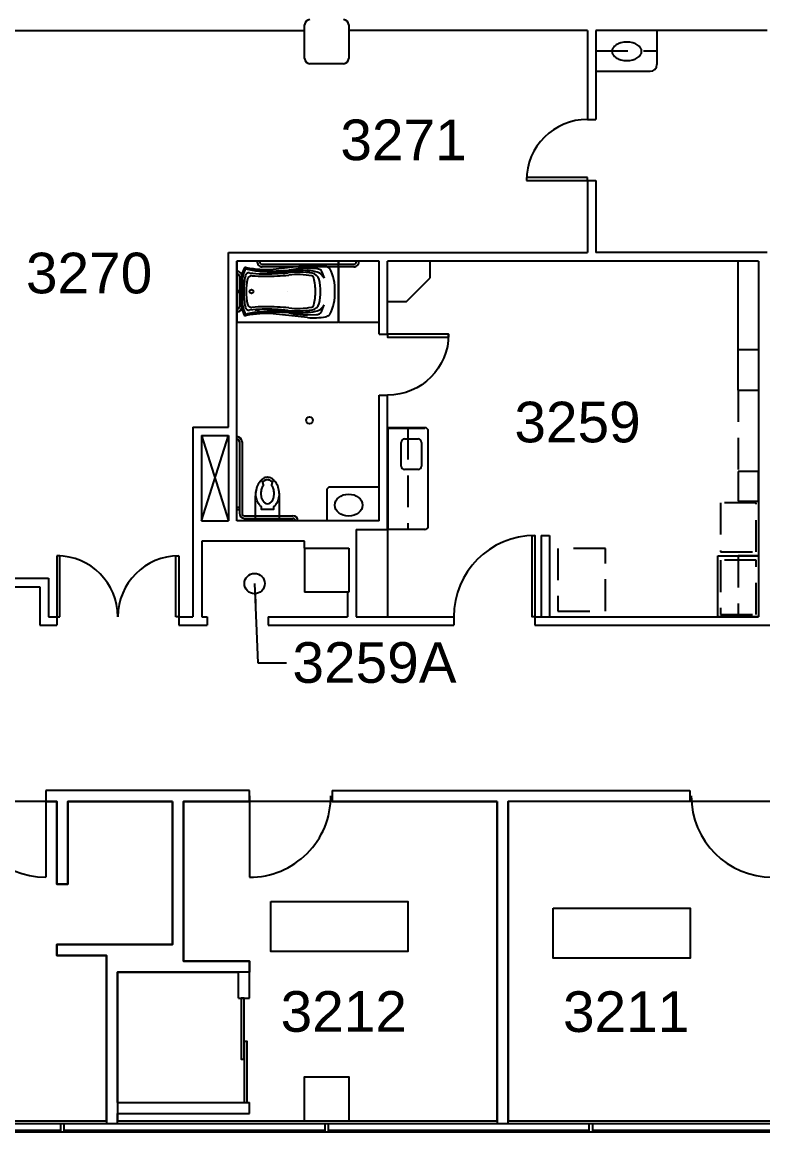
# Model space of a CAD drawing. Extents: x 338 to 7662, y 1527 to 4766.
# Drawn here: x 6351 to 6789, y 1712 to 2368 of the extents above; entities that cross this region are included whole.
import ezdxf

# ---------------------------------------------------------------- set-up
doc = ezdxf.new("R2010")
doc.units = 0
doc.header["$LTSCALE"] = 150
doc.header["$MEASUREMENT"] = 0
doc.linetypes.add('HIDDEN2', pattern=[0.1875, 0.125, -0.0625])
doc.layers.get('0').update_dxf_attribs({"linetype": 'CONTINUOUS'})
for name, color, linetype in [('A-ANNO-TX192', 4, 'CONTINUOUS'), ('A-COLS', 5, 'CONTINUOUS'), ('A-DOOR', 2, 'CONTINUOUS'), ('A-FLOR-CASE', 3, 'CONTINUOUS'), ('A-FLOR-CASE-UPPR', 3, 'HIDDEN2'), ('A-FLOR-PFIX', 2, 'CONTINUOUS'), ('A-GLAZ', 2, 'CONTINUOUS'), ('A-GLAZ-SILL', 1, 'CONTINUOUS'), ('A-SHFT', 1, 'CONTINUOUS'), ('A-WALL-FULL', 6, 'CONTINUOUS'), ('X-EQPM', 2, 'CONTINUOUS'), ('X-MEDGAS', 5, 'CONTINUOUS')]:
    doc.layers.add(name, color=color, linetype=linetype)
doc.styles.add('ARIAL', font='arial.ttf')
doc.styles.get("Standard").update_dxf_attribs({"font": 'simplex'})
doc.dimstyles.new('DIM1-4', dxfattribs={"dimscale": 48, "dimtxt": 0.09375, "dimasz": 0.125, "dimexe": 0.125, "dimexo": 0.09375, "dimgap": 0, "dimtad": 1, "dimdec": 4, "dimzin": 7, "dimdsep": 46, "dimlunit": 4, "dimtxsty": 'Standard', "dimcen": 2.25, "dimdle": 1.5, "dimadec": 0, "dimazin": 0, "dimtfac": 1, "dimtdec": 4, "dimtix": 1, "dimtofl": 0, "dimtmove": 2, "dimatfit": 3, "dimfxl": 0, "dimtolj": 1, "dimtzin": 0, "dimarcsym": 0})

# ---------------------------------------------------------------- blocks, each defined once
blk = doc.blocks.new('DR2')
blk.add_lwpolyline([(0, 0), (0, 0.036), (1, 0.036), (1, 0)], close=True)
blk.add_arc((0, 0), 1, 0, 90)
blk = doc.blocks.new('90-48-DR')
blk.add_blockref('DR2', (0, 0))
blk = doc.blocks.new('DR')
blk.add_lwpolyline([(0, 0), (0, 0.049), (1, 0.049), (1, 0)], close=True)
blk.add_arc((0, 0), 1, 0, 90)
blk = doc.blocks.new('90-DOOR')
blk.add_blockref('DR', (0, 0))
blk = doc.blocks.new('SHOWERHEAD')
for p, q in [((1.87, 0.5), (0, 0.5)), ((1.87, -0.5), (0, -0.5))]:
    blk.add_line(p, q)
at = {"flags": 128}
blk.add_lwpolyline([(1, 0), (4, -1.73), (4, 1.73)], close=True, dxfattribs=at)
blk = doc.blocks.new('A$C790F095B')
for p, q in [((0, 35.5), (0, 0.52)), ((59.55, 36), (0.5, 36)), ((41.73, 33.4), (21.42, 31.08)), ((60.05, 0.5), (60.05, 35.5)), ((6.71, 26.4), (7.99, 27.23)), ((21.48, 28.91), (23.29, 29.03)), ((41.25, 29.64), (43.1, 29.36)), ((41.68, 31.76), (46.91, 31.54)), ((50.21, 29.36), (51.45, 25.95)), ((3.84, 23.07), (4.16, 24.98)), ((6.71, 9.62), (7.99, 8.79)), ((10.67, 6.94), (13.26, 7.14)), ((21.46, 7.12), (23.44, 7.01)), ((43.09, 6.62), (41.14, 6.4)), ((50.21, 6.66), (51.45, 10.07)), ((0.5, 0.02), (59.55, 0)), ((41.73, 2.62), (21.42, 4.94)), ((41.68, 4.26), (46.91, 4.48))]:
    blk.add_line(p, q)
blk.add_circle((8.59, 18.02), 1.13)
for centre, radius, start, end in [((0.5, 35.5), 0.5, 90, 180), ((45.02, -8.32), 41.85, 79.86602, 94.51259), ((51.55, 28.23), 4.72, 46.32678, 79.86602), ((59.55, 35.5), 0.5, 0, 90), ((39.12, 17.87), 37.66, 158.81213, 179.9077), ((39.74, 18.17), 37.56, 160.3576, 180.27357), ((42.7, 17.59), 40.28, 161.21092, 179.5978), ((55.85, 16.9), 51.92, 168.52609, 178.81968), ((5.1, 31.03), 1.18, 68.29289, 157.77483), ((5.83, 30.41), 1.52, 144.04093, 165.5243), ((5.75, 29.99), 1.31, 76.42295, 154.287), ((5.1, 30.95), 0.613, 78.47544, 144.04093), ((7.18, 26.78), 2.26, 81.57553, 168.52609), ((25.47, 130.91), 101.4, 258.48073, 264.57431), ((17.93, 98.75), 67.76, 259.46779, 272.95866), ((20.42, 90.76), 61.21, 256.42295, 263.80152), ((7.79, 25.18), 1.62, 131.65095, 167.97407), ((17.68, 119.64), 91.2, 263.59706, 272.99247), ((8.56, 26.35), 1.05, 76.8005, 123.04115), ((17.47, 125.67), 98.68, 264.96251, 273.73451), ((21.85, 122.89), 93.32, 265.05794, 274.94206), ((12.25, 280.48), 250.55, 270.83071, 274.1958), ((18.27, 140.45), 111.97, 272.13616, 276.13543), ((16.59, 183.69), 156.66, 272.67298, 275.1458), ((37.86, -20.65), 51.18, 88.65242, 98.95423), ((36.27, -20.83), 50.32, 80.65376, 96.89068), ((41.72, -22.58), 54.34, 90.04476, 101.83167), ((36.03, -12.41), 40.44, 78.4356, 97.65045), ((38.01, -14.31), 44.85, 81.04216, 88.65242), ((43.8, 25.6), 1.64, 14.36179, 78.4356), ((43.62, 23.85), 5.04, 14.35049, 80.65376), ((43.84, 19.78), 10.27, 65.9959, 83.58144), ((45.58, 22.24), 9.4, 66.40838, 81.85662), ((45.1, 22.59), 7.19, 27.88003, 65.9959), ((48.03, 29.09), 2.19, 7.0506, 53.38379), ((29.58, 18.89), 28.28, 358.21403, 26.82392), ((43.46, 17.58), 38.1, 167.97407, 179.57282), ((10.86, 17.45), 35.57, 0.2338, 13.91474), ((14.87, 17.79), 34.42, 0.0758, 12.26216), ((39.12, 18.15), 37.66, 180.0923, 201.18787), ((39.74, 17.85), 37.56, 179.72643, 199.6424), ((42.7, 18.43), 40.28, 180.4022, 198.78908), ((55.85, 19.12), 51.92, 181.18032, 191.47391), ((43.46, 18.44), 38.1, 180.42718, 192.02593), ((10.86, 18.57), 35.57, 346.08526, 359.7662), ((14.87, 18.23), 34.42, 347.73784, 359.9242), ((29.58, 17.13), 28.28, 333.17608, 1.78597), ((7.18, 9.24), 2.26, 191.47391, 278.42447), ((7.79, 10.84), 1.62, 192.02593, 228.34905), ((17.68, -83.62), 91.2, 87.00753, 96.40294), ((8.56, 9.67), 1.05, 236.95885, 283.1995), ((17.47, -89.65), 98.68, 86.26549, 95.03749), ((18.27, -104.43), 111.97, 83.86457, 87.86384), ((16.59, -147.67), 156.66, 84.8542, 87.32702), ((36.27, 56.85), 50.32, 263.10932, 279.34624), ((36.03, 48.43), 40.44, 262.34955, 281.5644), ((43.8, 10.42), 1.64, 281.5644, 345.63821), ((43.62, 12.17), 5.04, 279.34624, 345.64951), ((43.84, 16.24), 10.27, 276.41856, 294.0041), ((45.1, 13.43), 7.19, 294.0041, 332.11997), ((44.82, 8.8), 5.79, 321.21093, 338.35467), ((0.5, 0.52), 0.5, 180, 269.98355), ((5.1, 4.99), 1.18, 202.22517, 291.70711), ((5.83, 5.61), 1.52, 194.4757, 215.95907), ((5.75, 6.03), 1.31, 205.713, 283.57705), ((5.1, 5.07), 0.613, 215.95907, 281.52456), ((25.47, -94.89), 101.4, 95.42569, 101.51927), ((17.93, -62.73), 67.76, 87.04134, 100.53221), ((20.42, -54.74), 61.21, 96.19848, 103.57705), ((21.85, -86.87), 93.32, 85.05794, 94.94206), ((12.25, -244.46), 250.55, 85.8042, 89.16929), ((37.86, 56.67), 51.18, 261.04577, 271.34758), ((41.72, 58.6), 54.34, 258.16833, 269.95524), ((38.01, 50.33), 44.85, 271.34758, 278.95784), ((45.02, 44.34), 41.85, 265.48741, 280.13398), ((47.21, 8.03), 3.56, 265.11879, 306.61621), ((51.55, 7.79), 4.72, 280.13398, 313.67322), ((59.55, 0.5), 0.5, 269.98355, 0)]:
    blk.add_arc(centre, radius, start, end)
at = {"flags": 8}
for tag, p in [('MATERIAL', (30.02, 18)), ('PRODUCT', (30.02, 18.01)), ('TRADENAME', (30.02, 18.01)), ('MODELNUMBER', (30.02, 18.01))]:
    blk.add_attdef(tag, p, '', height=0.001, dxfattribs=at)
blk = doc.blocks.new('A$C6AAA6101')
for p, q in [((1.5, 46.75), (1.5, 4.5)), ((3, 46.75), (3, 4.5)), ((1.5, 8), (0, 8)), ((1.5, 6.5), (0, 6.5)), ((4.5, 3), (33, 3)), ((4.5, 1.5), (33, 1.5))]:
    blk.add_line(p, q)
at = {"linetype": 'Continuous'}
for p, q in [((20.5, 21.07), (20.5, 21.07)), ((21.6, 23.83), (21.6, 23.83))]:
    blk.add_line(p, q, dxfattribs=at)
for points in [[(18, 25.75, 0.143932), (15.5, 25.02, 0.107177), (13.05, 22.56, 0.077997), (11.57, 19.21, 0.065232), (11, 14.88)], [(14.01, 23.72, -0.562484), (14.84, 23.53), (15.58, 21.3, -0.238976), (15.51, 20.85, 0.08035), (14.58, 18.98, 0.074934), (14.16, 16.21, 0.074934), (14.58, 13.45, 0.085426), (15.59, 11.46, 0.066386), (16.4, 10.62, 0.330534), (19.7, 10.62, 0.066386), (20.51, 11.46, 0.085426), (21.52, 13.45, 0.074934), (21.94, 16.21, 0.074934), (21.52, 18.98, 0.08035), (20.59, 20.85, -0.238976), (20.52, 21.3), (21.25, 23.5, -0.549653), (22.07, 23.71)], [(18, 24.25, 0.143932), (16.31, 23.75, 0.059203), (15.1, 22.75)], [(22.02, 23.75, 0.06085), (20.5, 25.02, 0.143932), (18, 25.75)], [(20.98, 22.67, 0.063273), (19.69, 23.75, 0.143932), (18, 24.25)], [(24.93, 16.4, -0.022673), (25, 14.88), (25, 0), (21.02, 0), (18, 0), (14.98, 0), (11, 0), (11, 14.88)], [(24.94, 16.21, -0.074934), (24.39, 12.56, -0.085426), (22.92, 9.67, -0.066386), (21.55, 8.26), (21.55, 6.71), (14.55, 6.71), (14.55, 8.26, -0.066386), (13.18, 9.67, -0.085426), (11.71, 12.56, -0.111314), (11.29, 17.99)]]:
    blk.add_lwpolyline(points, format="xyb", dxfattribs=at)
for centre, radius, start, end in [((0, 46.75), 3, 0, 90), ((0, 46.75), 1.5, 0, 90), ((4.5, 4.5), 3, 180, 270), ((4.5, 4.5), 1.5, 180, 270), ((33, 0), 3, 0, 90), ((33, 0), 1.5, 0, 90)]:
    blk.add_arc(centre, radius, start, end)
for centre, radius, start, end in [((16.96, 18.32), 7.43, 36.67248, 46.57416), ((15.25, 17.04), 9.56, 17.14164, 36.67248), ((12.56, 16.21), 12.38, 0, 17.14164)]:
    blk.add_arc(centre, radius, start, end, dxfattribs=at)
blk = doc.blocks.new('A$C794538DD')
for p, q in [((68.97, 28), (14.97, 28)), ((68.97, 26.5), (14.97, 26.5)), ((1.5, 21), (1.5, 3)), ((3, 21), (3, 3))]:
    blk.add_line(p, q)
for centre, radius, start, end in [((14.99, 29.56), 3.06, 171.6327, 269.56989), ((14.93, 29.4), 1.4, 154.38854, 271.76405), ((68.95, 29.56), 3.06, 270.43011, 8.3673), ((68.93, 29.59), 1.59, 271.35249, 14.90772), ((0, 21), 3, 0, 90), ((0, 21), 1.5, 0, 90), ((0, 3), 3, 270, 360), ((0, 3), 1.5, 270, 360)]:
    blk.add_arc(centre, radius, start, end)
blk = doc.blocks.new('window')
at = {"layer": 'A-GLAZ'}
for p, q in [((0, 5), (0, 0)), ((2, 5), (2, 0)), ((2, 1), (156, 1))]:
    blk.add_line(p, q, dxfattribs=at)
at = {"layer": 'A-GLAZ', "linetype": 'Continuous'}
for p, q in [((0, 5), (2, 5)), ((0, 0), (2, 0))]:
    blk.add_line(p, q, dxfattribs=at)
at = {"layer": 'A-GLAZ-SILL'}
for p, q in [((2, 5), (156, 5)), ((2, 0), (156, 0))]:
    blk.add_line(p, q, dxfattribs=at)

msp = doc.modelspace()

# ---------------------------------------------------------------- linework, layer by layer
at = {"layer": 'A-COLS'}
for p, q in [((6518, 2346), (6518, 2366)), ((6544, 2366), (6544, 2346)), ((6541, 2343), (6521, 2343)), ((6518, 2057), (6544, 2057)), ((6544, 2057), (6544, 2031)), ((6544, 2031), (6518, 2031)), ((6518, 1745), (6544, 1745)), ((6518, 1719), (6518, 1745)), ((6544, 1745), (6544, 1719))]:
    msp.add_line(p, q, dxfattribs=at)
at = {"layer": 'A-COLS', "linetype": 'Continuous'}
for p, q in [((6518, 2057), (6518, 2031)), ((6518, 1719), (6544, 1719))]:
    msp.add_line(p, q, dxfattribs=at)
at = {"layer": 'A-COLS'}
for centre, start, end in [((6521, 2366), 90, 180), ((6541, 2366), 0, 90), ((6521, 2346), 180, 270), ((6541, 2346), 270, 0)]:
    msp.add_arc(centre, 3, start, end, dxfattribs=at)
at = {"layer": 'A-DOOR'}
for p, q in [((6685, 2275.87), (6649, 2275.87)), ((6649, 2275.87), (6649, 2274.12)), ((6649, 2274.12), (6685, 2274.12)), ((6685, 2274.12), (6685, 2275.87)), ((6373.5, 2052.5), (6371.75, 2052.5)), ((6371.75, 2052.5), (6371.75, 2016.5)), ((6373.5, 2016.5), (6373.5, 2052.5)), ((6442, 2016.5), (6442, 2052.5)), ((6442, 2052.5), (6443.75, 2052.5)), ((6443.75, 2052.5), (6443.75, 2016.5)), ((6371.75, 2016.5), (6373.5, 2016.5)), ((6443.75, 2016.5), (6442, 2016.5)), ((6365.25, 1910.75), (6365.25, 1862.75)), ((6485.5, 1910.75), (6485.5, 1862.75))]:
    msp.add_line(p, q, dxfattribs=at)
for points in [[(6480.5, 1791.41), (6480.5, 1755.41), (6482.25, 1755.41), (6482.25, 1791.41), (6480.5, 1791.41)], [(6482.25, 1765.88), (6482.25, 1729.88), (6484, 1729.88), (6484, 1765.88), (6482.25, 1765.88)]]:
    msp.add_lwpolyline(points, dxfattribs=at)
for centre, start, end in [((6685, 2274.12), 90, 180), ((6371.75, 2016.5), 0, 90), ((6443.75, 2016.5), 90, 180)]:
    msp.add_arc(centre, 36, start, end, dxfattribs=at)
for centre, start_param, end_param in [((6365.25, 1910.75), 0.785398, 2.356194), ((6485.5, 1910.75), 2.356194, 3.926991), ((6794.25, 1910.75), 0.785398, 2.356194)]:
    msp.add_ellipse(centre, major_axis=(-33.94, 33.94), ratio=1, start_param=start_param, end_param=end_param, dxfattribs=at)
at = {"layer": 'A-FLOR-CASE'}
for p, q in [((6726, 2362.5), (6726, 2342.5)), ((6690, 2338.5), (6722, 2338.5)), ((6592.14, 2226.5), (6567, 2226.5)), ((6567, 2202.36), (6567, 2226.5)), ((6592.14, 2216.5), (6592.14, 2226.5)), ((6774, 2174.35), (6774, 2226.5)), ((6578, 2202.36), (6592.14, 2216.5)), ((6578, 2202.36), (6567, 2202.36)), ((6572, 2202.36), (6571, 2202.36)), ((6774, 2174.35), (6786, 2174.35)), ((6774, 2150.35), (6774, 2174.35)), ((6774, 2150.35), (6786, 2150.35)), ((6589, 2128.12), (6567, 2128.12)), ((6567.25, 2068.12), (6567.25, 2127.87)), ((6567.25, 2127.87), (6589, 2127.87)), ((6589, 2128.12), (6589, 2127.87)), ((6591, 2070.12), (6591, 2126.12)), ((6786, 2102.35), (6774, 2102.35)), ((6774, 2102.35), (6774, 2084.85)), ((6786, 2084.85), (6786, 2102.35)), ((6774, 2084.85), (6786, 2084.85)), ((6589, 2068.12), (6567, 2068.12)), ((6567, 2068.12), (6567, 2016.5)), ((6762, 2052.5), (6786, 2052.5)), ((6762, 2016.5), (6762, 2052.5)), ((6786, 2052.5), (6786, 2016.5)), ((6786, 2016.5), (6762, 2016.5))]:
    msp.add_line(p, q, dxfattribs=at)
at = {"layer": 'A-FLOR-CASE', "linetype": 'HIDDEN2'}
msp.add_line((6774, 2150.35), (6774, 2102.35), dxfattribs=at)
at = {"layer": 'A-FLOR-CASE'}
for centre, radius, start, end in [((6722, 2342.5), 4, 270, 360), ((6589, 2126.12), 2, 0, 90), ((6589, 2070.12), 2, 270, 0)]:
    msp.add_arc(centre, radius, start, end, dxfattribs=at)
at = {"layer": 'A-FLOR-CASE-UPPR'}
for p, q in [((6690, 2350.5), (6726, 2350.5)), ((6579, 2128.12), (6579, 2068.12)), ((6567, 2068.12), (6567, 2016.5)), ((6786, 2052.5), (6774, 2052.5)), ((6774, 2052.5), (6774, 2016.5))]:
    msp.add_line(p, q, dxfattribs=at)
at = {"layer": 'A-FLOR-PFIX'}
for p, q in [((6538.08, 2223), (6538.07, 2190.5)), ((6538.08, 2226.5), (6538.08, 2224.5)), ((6538.07, 2190.5), (6562, 2190.5)), ((6575, 2105.49), (6575, 2119.49)), ((6577, 2121.49), (6585, 2121.49)), ((6587, 2119.49), (6587, 2105.49)), ((6585, 2103.49), (6577, 2103.49)), ((6531.03, 2091.12), (6531.03, 2073.12)), ((6562, 2093.12), (6533.03, 2093.12))]:
    msp.add_line(p, q, dxfattribs=at)
msp.add_circle((6520.89, 2132.48), 2, dxfattribs=at)
for centre, radius, start, end in [((6703, 2350.3), 3.55, 146.61607, 213.38393), ((6705.49, 2348.67), 6.53, 122.1523, 146.61607), ((6707.13, 2346.06), 9.61, 104.59369, 122.1523), ((6708.2, 2341.93), 13.87, 75.40631, 104.59369), ((6709.28, 2346.06), 9.61, 57.8477, 75.40631), ((6710.92, 2348.67), 6.53, 33.38393, 57.8477), ((6713.4, 2350.3), 3.55, 0, 33.38393), ((6705.49, 2351.94), 6.53, 213.38393, 237.8477), ((6707.13, 2354.55), 9.61, 237.8477, 255.40631), ((6708.2, 2358.68), 13.87, 255.40631, 284.59369), ((6709.28, 2354.55), 9.61, 284.59369, 302.1523), ((6710.92, 2351.94), 6.53, 302.1523, 326.61607), ((6713.4, 2350.3), 3.55, 326.61607, 0), ((6577, 2119.49), 2, 90, 180), ((6585, 2119.49), 2, 0, 90), ((6577, 2105.49), 2, 180, 270), ((6585, 2105.49), 2, 270, 0), ((6533.03, 2091.12), 2, 90, 180)]:
    msp.add_arc(centre, radius, start, end, dxfattribs=at)
msp.add_ellipse((6544, 2082.42), major_axis=(-8.22, 0), ratio=0.790844, dxfattribs=at)
at = {"layer": 'A-SHFT'}
for p, q in [((6457.03, 2073.12), (6473.03, 2123.5)), ((6457.03, 2123.5), (6473.03, 2073.12))]:
    msp.add_line(p, q, dxfattribs=at)
at = {"layer": 'A-WALL-FULL'}
for p, q in [((6269.75, 2362.5), (6518, 2362.5)), ((6685, 2362.5), (6544, 2362.5)), ((6685, 2362.5), (6685, 2310.12)), ((6690, 2362.5), (6690, 2310.12)), ((6791, 2362.5), (6690, 2362.5)), ((6685, 2310.12), (6690, 2310.12)), ((6685, 2274.12), (6690, 2274.12)), ((6685, 2274.12), (6685, 2231.5)), ((6690, 2274.12), (6690, 2231.5)), ((6473.03, 2128.5), (6473.03, 2231.5)), ((6791, 2231.5), (6690, 2231.5)), ((6478.03, 2073.12), (6478.03, 2226.5)), ((6562, 2226.5), (6478.03, 2226.5)), ((6562, 2183.36), (6562, 2226.5)), ((6786, 2226.5), (6567, 2226.5)), ((6567, 2183.36), (6567, 2226.5)), ((6786, 2226.5), (6786, 2016.5)), ((6562, 2183.36), (6567, 2183.36)), ((6562, 2073.12), (6562, 2147.36)), ((6562, 2147.36), (6567, 2147.36)), ((6567, 2068.12), (6567, 2147.36)), ((6452.03, 2128.5), (6473.03, 2128.5)), ((6452.03, 2128.5), (6452.03, 2016.5)), ((6457.03, 2123.5), (6473.03, 2123.5)), ((6457.03, 2123.5), (6457.03, 2073.12)), ((6473.03, 2123.5), (6473.03, 2073.12)), ((6457.03, 2073.12), (6473.03, 2073.12)), ((6562, 2073.12), (6478.03, 2073.12)), ((6548.39, 2068.12), (6567, 2068.12)), ((6548.39, 2068.12), (6548.39, 2016.5)), ((6657.61, 2064.5), (6657.61, 2016.5)), ((6657.61, 2064.5), (6662.61, 2064.5)), ((6662.61, 2064.5), (6662.61, 2016.5)), ((6457.39, 2061.12), (6457.39, 2016.5)), ((6518, 2061.12), (6457.39, 2061.12)), ((6518, 2057), (6518, 2061.12)), ((6228.75, 2039.25), (6366.75, 2039.25)), ((6366.75, 2039.25), (6366.75, 2016.5)), ((6228.75, 2034.25), (6361.75, 2034.25)), ((6361.75, 2034.25), (6361.75, 2011.5)), ((6543.39, 2031), (6543.39, 2016.5)), ((6361.75, 2011.5), (6371.75, 2011.5)), ((6366.75, 2016.5), (6371.75, 2016.5)), ((6371.75, 2016.5), (6371.75, 2011.5)), ((6443.75, 2016.5), (6443.75, 2011.5)), ((6443.75, 2016.5), (6452.03, 2016.5)), ((6443.75, 2011.5), (6460.39, 2011.5)), ((6457.39, 2016.5), (6460.39, 2016.5)), ((6460.39, 2016.5), (6460.39, 2011.5)), ((6496.39, 2016.5), (6543.39, 2016.5)), ((6496.39, 2016.5), (6496.39, 2011.5)), ((6496.39, 2011.5), (6606, 2011.5)), ((6548.39, 2016.5), (6606, 2016.5)), ((6606, 2016.5), (6606, 2011.5)), ((6654, 2016.5), (6654, 2011.5)), ((6654, 2016.5), (6786, 2016.5)), ((6654, 2011.5), (6802, 2011.5)), ((6485.5, 1914), (6365.25, 1914)), ((6365.25, 1914), (6365.25, 1907.5)), ((6485.5, 1907.5), (6485.5, 1914)), ((6534.25, 1914), (6745.5, 1914)), ((6534.25, 1914), (6534.25, 1907.5)), ((6745.5, 1914), (6745.5, 1907.5)), ((6365.25, 1907.5), (6371.75, 1907.5)), ((6371.75, 1907.5), (6371.75, 1858.75)), ((6378.25, 1907.5), (6440, 1907.5)), ((6378.25, 1858.75), (6378.25, 1907.5)), ((6440, 1907.5), (6440, 1823)), ((6446.5, 1907.5), (6485.5, 1907.5)), ((6446.5, 1813.25), (6446.5, 1907.5)), ((6534.25, 1907.5), (6631.75, 1907.5)), ((6631.75, 1907.5), (6631.75, 1717.5)), ((6745.5, 1907.5), (6638.25, 1907.5)), ((6638.25, 1717.5), (6638.25, 1907.5)), ((6371.75, 1858.75), (6378.25, 1858.75)), ((6440, 1823), (6371.75, 1823)), ((6371.75, 1823), (6371.75, 1816.5)), ((6371.75, 1816.5), (6401, 1816.5)), ((6401, 1816.5), (6401, 1717.5)), ((6485.5, 1813.25), (6446.5, 1813.25)), ((6485.5, 1791.41), (6485.5, 1813.25)), ((6407.5, 1806.75), (6479, 1806.75)), ((6407.5, 1729.88), (6407.5, 1806.75)), ((6479, 1791.41), (6479, 1806.75)), ((6407.5, 1717.5), (6407.5, 1723.38)), ((6401, 1717.5), (6407.5, 1717.5)), ((6631.75, 1717.5), (6638.25, 1717.5))]:
    msp.add_line(p, q, dxfattribs=at)
for points in [[(6473.03, 2231.5), (6685, 2231.5)], [(6479, 1791.41), (6485.5, 1791.41)], [(6407.5, 1729.88), (6485.5, 1729.88)], [(6485.5, 1723.38), (6485.5, 1729.88)], [(6407.5, 1723.38), (6485.5, 1723.38)]]:
    msp.add_lwpolyline(points, dxfattribs=at)
at = {"layer": 'X-EQPM', "linetype": 'HIDDEN2'}
for points in [[(6784.61, 2083.78), (6763.61, 2083.78), (6763.61, 2054.78), (6784.61, 2054.78)], [(6667.57, 2019.91), (6695.57, 2019.91), (6695.57, 2056.91), (6667.57, 2056.91)], [(6784.61, 2049.89), (6763.61, 2049.89), (6763.61, 2017.89), (6784.61, 2017.89)]]:
    msp.add_lwpolyline(points, close=True, dxfattribs=at)
at = {"layer": 'X-MEDGAS'}
for points in [[(6440, 1907.5), (6378.25, 1907.5), (6378.25, 1858.75), (6371.75, 1858.75), (6371.75, 1907.5), (6222.25, 1907.5), (6222.25, 1745), (6232, 1745), (6232, 1719), (6401, 1719), (6401, 1816.5), (6371.75, 1816.5), (6371.75, 1823), (6440, 1823)], [(6631.75, 1907.5), (6446.5, 1907.5), (6446.5, 1813.25), (6485.5, 1813.25), (6485.5, 1806.75), (6407.5, 1806.75), (6407.5, 1719), (6518, 1719), (6518, 1745), (6544, 1745), (6544, 1719), (6631.75, 1719)], [(6797.5, 1907.5), (6638.25, 1907.5), (6638.25, 1719), (6830, 1719), (6830, 1745), (6797.5, 1745), (6797.5, 1823), (6794.25, 1823), (6794.25, 1829.5), (6865.75, 1829.5), (6865.75, 1907.5), (6804, 1907.5), (6804, 1862), (6797.5, 1862)], [(6498.05, 1848.42), (6578.94, 1848.42), (6578.94, 1818.98), (6498.05, 1818.98)], [(6664.82, 1844.43), (6745.7, 1844.43), (6745.7, 1814.99), (6664.82, 1814.99)]]:
    msp.add_lwpolyline(points, close=True, dxfattribs=at)

# ---------------------------------------------------------------- block references
for p in [(6217.87, 1712.5), (6373.87, 1712.5), (6529.87, 1712.5), (6685.87, 1712.5)]:
    msp.add_blockref('window', p)
at = {"layer": 'A-DOOR'}
for name, p, xscale, yscale, zscale, rotation in [('90-DOOR', (6567, 2183.36), -36, 36, 36, 179.9999999999998), ('90-48-DR', (6654, 2016.5), 48, 48, 48, 90)]:
    msp.add_blockref(name, p, dxfattribs=dict(at, xscale=xscale, yscale=yscale, zscale=zscale, rotation=rotation))
at = {"layer": 'A-FLOR-PFIX'}
msp.add_blockref('A$C790F095B', (6478.03, 2190.5), dxfattribs=at).add_auto_attribs({'MATERIAL': 'ACRYLIC', 'PRODUCT': 'WHIRLPOOLS', 'TRADENAME': "MARIPOSA 5'", 'MODELNUMBER': 'K-1239'})
for name, p in [('A$C794538DD', (6478.03, 2196.5)), ('A$C6AAA6101', (6478.03, 2073.12))]:
    msp.add_blockref(name, p, dxfattribs=at)
at = {"layer": 'A-FLOR-PFIX', "xscale": -1, "rotation": 179.9999999999998}
msp.add_blockref('SHOWERHEAD', (6478.03, 2208.51), dxfattribs=at)

# ---------------------------------------------------------------- texts
at = {"layer": 'A-ANNO-TX192', "style": 'ARIAL'}
for s, p in [('3271', (6539.09, 2286.04)), ('3270', (6353.45, 2207.43)), ('3259', (6641.82, 2119.47)), ('3259A', (6510.8, 1977.53)), ('3212', (6503.82, 1771.54)), ('3211', (6670.51, 1771.43))]:
    msp.add_text(s, height=24, dxfattribs=at).set_placement(p)

# ---------------------------------------------------------------- leaders
at = {"layer": 'A-ANNO-TX192'}
msp.add_leader([(6488.45, 2036.1), (6490.37, 1989.34), (6507.38, 1989.34)], dimstyle='DIM1-4', override={"dimscale": 96, "dimgap": 0, "dimtad": 0, "dimldrblk": 'DotBlank'}, dxfattribs=at)

doc.saveas('drawing.dxf')
